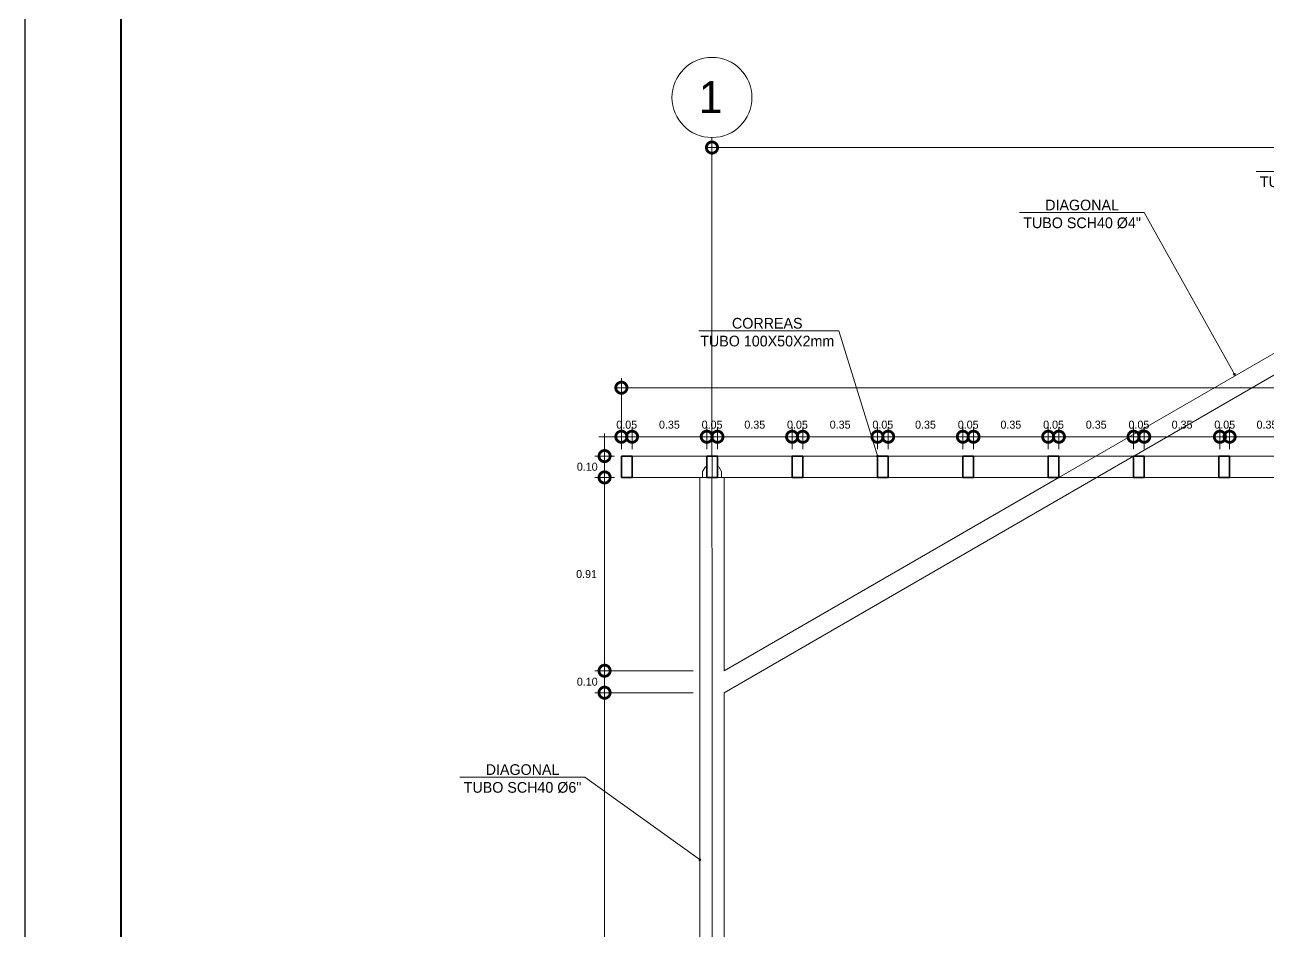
# Model space of a CAD drawing. Header units: metres. Extents: x -45.3 to -2.3, y -16.5 to 14.
# Drawn here: x -45.28 to -33.63, y -7.98 to 0.51 of the extents above; entities that cross this region are included whole.
import ezdxf
from ezdxf import colors
from ezdxf.entities.mleader import LeaderData, LeaderLine
from ezdxf.math import Vec2, Vec3

# ---------------------------------------------------------------- set-up
doc = ezdxf.new("R2010")
doc.units = ezdxf.units.M
doc.header["$MEASUREMENT"] = 0
doc.set_wipeout_variables(frame=1)
doc.linetypes.add('Wipeout_Contour', pattern=[1, 0, -1])
for name, color, linetype, lineweight in [('cotas', 7, 'Continuous', 5), ('EST _ Losas_Pluma_Nº__10', 132, 'Continuous', 15), ('EST _ Losas_Pluma_Nº__7', 7, 'Continuous', 35), ('INT _ Mobiliario_Pluma_Nº__90', 70, 'Continuous', 0)]:
    doc.layers.add(name, color=color, linetype=linetype, lineweight=lineweight)
doc.layers.add('EST _ Losas', color=7, linetype='Continuous')
doc.layers.add('Plancha', color=6, linetype='Continuous')
doc.layers.add('INT _ Mobiliario_Pluma_Nº__28', color=7, linetype='Continuous', lineweight=0, true_color=0x747474)
doc.styles.add('01COTAS', font='GOTHIC.TTF')
doc.styles.add('100', font='arial.ttf', dxfattribs={"height": 0.18})
doc.dimstyles.new('Copy of detalles menores', dxfattribs={"dimscale": 1.5, "dimtxt": 0.025, "dimasz": 0.07, "dimexe": 0.03, "dimexo": 0.0215, "dimgap": 0.025, "dimtad": 2, "dimtih": 1, "dimtoh": 1, "dimzin": 1, "dimdsep": 46, "dimtxsty": 'Standard', "dimblk": 'DOTSMALL', "dimcen": 0, "dimdle": 0.0175, "dimclrd": 10, "dimclre": 10, "dimclrt": 3, "dimazin": 0, "dimtfac": 1, "dimtix": 1, "dimtmove": 0, "dimatfit": 2, "dimldrblk": 'OBLIQUE', "dimfxl": 1, "dimlwd": 5, "dimlwe": 5, "dimarcsym": 0})

# ---------------------------------------------------------------- blocks, each defined once
blk = doc.blocks.new('_DOTSMALL')
at = {"color": 0, "linetype": 'ByBlock', "const_width": 0.5}
blk.add_lwpolyline([(-0.0625, 0, 1), (0.0625, 0, 1)], format="xyb", close=True, dxfattribs=at)
blk = doc.blocks.new('*D141')
at = {"layer": 'cotas', "color": 10, "lineweight": 5, "transparency": 16777216}
for p, q in [((-37.6268, -8.7894), (-37.7318, -8.7894)), ((-37.6268, -8.8478), (-37.6268, -8.7444)), ((-37.6268, -8.7894), (-37.5768, -8.7894)), ((-37.5768, -8.8478), (-37.5768, -8.7444)), ((-37.5768, -8.7894), (-37.4718, -8.7894))]:
    blk.add_line(p, q, dxfattribs=at)
at = {"layer": 'Defpoints', "color": 0, "transparency": 16777216}
for p in [(-37.5768, -8.7894), (-37.6268, -8.88), (-37.5768, -8.88)]:
    blk.add_point(p, dxfattribs=at)
at = {"layer": 'cotas', "color": 10, "lineweight": 5, "transparency": 16777216, "xscale": 0.105, "yscale": 0.105, "zscale": 0.105}
blk.add_blockref('_DOTSMALL', (-37.6268, -8.7894), dxfattribs=at)
at = {"layer": 'cotas', "color": 10, "lineweight": 5, "transparency": 16777216, "xscale": 0.105, "yscale": 0.105, "zscale": 0.105, "rotation": 180}
blk.add_blockref('_DOTSMALL', (-37.5768, -8.7894), dxfattribs=at)
at = {"layer": 'cotas', "color": 3, "transparency": 16777216, "insert": (-37.6018, -8.7331), "char_height": 0.0375, "attachment_point": 5}
blk.add_mtext('0.05', dxfattribs=at)
blk = doc.blocks.new('_Oblique')
at = {"color": 0, "linetype": 'ByBlock', "lineweight": -2}
blk.add_line((-0.5, -0.5), (0.5, 0.5), dxfattribs=at)
blk = doc.blocks.new('*D142')
at = {"layer": 'cotas', "color": 10, "lineweight": 5, "transparency": 16777216}
for p, q in [((-37.6031, -8.7894), (-37.2006, -8.7894)), ((-37.5768, -8.8478), (-37.5768, -8.7444)), ((-37.2268, -8.8478), (-37.2268, -8.7444))]:
    blk.add_line(p, q, dxfattribs=at)
at = {"layer": 'Defpoints', "color": 0, "transparency": 16777216}
for p in [(-37.2268, -8.7894), (-37.5768, -8.88), (-37.2268, -8.88)]:
    blk.add_point(p, dxfattribs=at)
at = {"layer": 'cotas', "color": 10, "lineweight": 5, "transparency": 16777216, "xscale": 0.105, "yscale": 0.105, "zscale": 0.105, "rotation": 180}
blk.add_blockref('_DOTSMALL', (-37.5768, -8.7894), dxfattribs=at)
at = {"layer": 'cotas', "color": 10, "lineweight": 5, "transparency": 16777216, "xscale": 0.105, "yscale": 0.105, "zscale": 0.105}
blk.add_blockref('_DOTSMALL', (-37.2268, -8.7894), dxfattribs=at)
at = {"layer": 'cotas', "color": 3, "transparency": 16777216, "insert": (-37.4018, -8.7331), "char_height": 0.0375, "attachment_point": 5}
blk.add_mtext('0.35', dxfattribs=at)
blk = doc.blocks.new('*D143')
at = {"layer": 'cotas', "color": 10, "lineweight": 5, "transparency": 16777216}
for p, q in [((-37.2268, -8.7894), (-37.3318, -8.7894)), ((-37.2268, -8.8478), (-37.2268, -8.7444)), ((-37.2268, -8.7894), (-37.1768, -8.7894)), ((-37.1768, -8.8478), (-37.1768, -8.7444)), ((-37.1768, -8.7894), (-37.0718, -8.7894))]:
    blk.add_line(p, q, dxfattribs=at)
at = {"layer": 'Defpoints', "color": 0, "transparency": 16777216}
for p in [(-37.1768, -8.7894), (-37.2268, -8.88), (-37.1768, -8.88)]:
    blk.add_point(p, dxfattribs=at)
at = {"layer": 'cotas', "color": 10, "lineweight": 5, "transparency": 16777216, "xscale": 0.105, "yscale": 0.105, "zscale": 0.105}
blk.add_blockref('_DOTSMALL', (-37.2268, -8.7894), dxfattribs=at)
at = {"layer": 'cotas', "color": 10, "lineweight": 5, "transparency": 16777216, "xscale": 0.105, "yscale": 0.105, "zscale": 0.105, "rotation": 180}
blk.add_blockref('_DOTSMALL', (-37.1768, -8.7894), dxfattribs=at)
at = {"layer": 'cotas', "color": 3, "transparency": 16777216, "insert": (-37.2018, -8.7331), "char_height": 0.0375, "attachment_point": 5}
blk.add_mtext('0.05', dxfattribs=at)
blk = doc.blocks.new('*D144')
at = {"layer": 'cotas', "color": 10, "lineweight": 5, "transparency": 16777216}
for p, q in [((-37.2031, -8.7894), (-36.8006, -8.7894)), ((-37.1768, -8.8478), (-37.1768, -8.7444)), ((-36.8268, -8.8478), (-36.8268, -8.7444))]:
    blk.add_line(p, q, dxfattribs=at)
at = {"layer": 'Defpoints', "color": 0, "transparency": 16777216}
for p in [(-36.8268, -8.7894), (-37.1768, -8.88), (-36.8268, -8.88)]:
    blk.add_point(p, dxfattribs=at)
at = {"layer": 'cotas', "color": 10, "lineweight": 5, "transparency": 16777216, "xscale": 0.105, "yscale": 0.105, "zscale": 0.105, "rotation": 180}
blk.add_blockref('_DOTSMALL', (-37.1768, -8.7894), dxfattribs=at)
at = {"layer": 'cotas', "color": 10, "lineweight": 5, "transparency": 16777216, "xscale": 0.105, "yscale": 0.105, "zscale": 0.105}
blk.add_blockref('_DOTSMALL', (-36.8268, -8.7894), dxfattribs=at)
at = {"layer": 'cotas', "color": 3, "transparency": 16777216, "insert": (-37.0018, -8.7331), "char_height": 0.0375, "attachment_point": 5}
blk.add_mtext('0.35', dxfattribs=at)
blk = doc.blocks.new('*D145')
at = {"layer": 'cotas', "color": 10, "lineweight": 5, "transparency": 16777216}
for p, q in [((-36.8268, -8.7894), (-36.9318, -8.7894)), ((-36.8268, -8.8478), (-36.8268, -8.7444)), ((-36.8268, -8.7894), (-36.7768, -8.7894)), ((-36.7768, -8.8478), (-36.7768, -8.7444)), ((-36.7768, -8.7894), (-36.6718, -8.7894))]:
    blk.add_line(p, q, dxfattribs=at)
at = {"layer": 'Defpoints', "color": 0, "transparency": 16777216}
for p in [(-36.7768, -8.7894), (-36.8268, -8.88), (-36.7768, -8.88)]:
    blk.add_point(p, dxfattribs=at)
at = {"layer": 'cotas', "color": 10, "lineweight": 5, "transparency": 16777216, "xscale": 0.105, "yscale": 0.105, "zscale": 0.105}
blk.add_blockref('_DOTSMALL', (-36.8268, -8.7894), dxfattribs=at)
at = {"layer": 'cotas', "color": 10, "lineweight": 5, "transparency": 16777216, "xscale": 0.105, "yscale": 0.105, "zscale": 0.105, "rotation": 180}
blk.add_blockref('_DOTSMALL', (-36.7768, -8.7894), dxfattribs=at)
at = {"layer": 'cotas', "color": 3, "transparency": 16777216, "insert": (-36.8018, -8.7331), "char_height": 0.0375, "attachment_point": 5}
blk.add_mtext('0.05', dxfattribs=at)
blk = doc.blocks.new('*D146')
at = {"layer": 'cotas', "color": 10, "lineweight": 5, "transparency": 16777216}
for p, q in [((-36.8031, -8.7894), (-36.4006, -8.7894)), ((-36.7768, -8.8478), (-36.7768, -8.7444)), ((-36.4268, -8.8478), (-36.4268, -8.7444))]:
    blk.add_line(p, q, dxfattribs=at)
at = {"layer": 'Defpoints', "color": 0, "transparency": 16777216}
for p in [(-36.4268, -8.7894), (-36.7768, -8.88), (-36.4268, -8.88)]:
    blk.add_point(p, dxfattribs=at)
at = {"layer": 'cotas', "color": 10, "lineweight": 5, "transparency": 16777216, "xscale": 0.105, "yscale": 0.105, "zscale": 0.105, "rotation": 180}
blk.add_blockref('_DOTSMALL', (-36.7768, -8.7894), dxfattribs=at)
at = {"layer": 'cotas', "color": 10, "lineweight": 5, "transparency": 16777216, "xscale": 0.105, "yscale": 0.105, "zscale": 0.105}
blk.add_blockref('_DOTSMALL', (-36.4268, -8.7894), dxfattribs=at)
at = {"layer": 'cotas', "color": 3, "transparency": 16777216, "insert": (-36.6018, -8.7331), "char_height": 0.0375, "attachment_point": 5}
blk.add_mtext('0.35', dxfattribs=at)
blk = doc.blocks.new('*D147')
at = {"layer": 'cotas', "color": 10, "lineweight": 5, "transparency": 16777216}
for p, q in [((-36.4268, -8.7894), (-36.5318, -8.7894)), ((-36.4268, -8.8478), (-36.4268, -8.7444)), ((-36.4268, -8.7894), (-36.3768, -8.7894)), ((-36.3768, -8.8478), (-36.3768, -8.7444)), ((-36.3768, -8.7894), (-36.2718, -8.7894))]:
    blk.add_line(p, q, dxfattribs=at)
at = {"layer": 'Defpoints', "color": 0, "transparency": 16777216}
for p in [(-36.3768, -8.7894), (-36.4268, -8.88), (-36.3768, -8.88)]:
    blk.add_point(p, dxfattribs=at)
at = {"layer": 'cotas', "color": 10, "lineweight": 5, "transparency": 16777216, "xscale": 0.105, "yscale": 0.105, "zscale": 0.105}
blk.add_blockref('_DOTSMALL', (-36.4268, -8.7894), dxfattribs=at)
at = {"layer": 'cotas', "color": 10, "lineweight": 5, "transparency": 16777216, "xscale": 0.105, "yscale": 0.105, "zscale": 0.105, "rotation": 180}
blk.add_blockref('_DOTSMALL', (-36.3768, -8.7894), dxfattribs=at)
at = {"layer": 'cotas', "color": 3, "transparency": 16777216, "insert": (-36.4018, -8.7331), "char_height": 0.0375, "attachment_point": 5}
blk.add_mtext('0.05', dxfattribs=at)
blk = doc.blocks.new('*D148')
at = {"layer": 'cotas', "color": 10, "lineweight": 5, "transparency": 16777216}
for p, q in [((-36.4031, -8.7894), (-36.0006, -8.7894)), ((-36.3768, -8.8478), (-36.3768, -8.7444)), ((-36.0268, -8.8478), (-36.0268, -8.7444))]:
    blk.add_line(p, q, dxfattribs=at)
at = {"layer": 'Defpoints', "color": 0, "transparency": 16777216}
for p in [(-36.0268, -8.7894), (-36.3768, -8.88), (-36.0268, -8.88)]:
    blk.add_point(p, dxfattribs=at)
at = {"layer": 'cotas', "color": 10, "lineweight": 5, "transparency": 16777216, "xscale": 0.105, "yscale": 0.105, "zscale": 0.105, "rotation": 180}
blk.add_blockref('_DOTSMALL', (-36.3768, -8.7894), dxfattribs=at)
at = {"layer": 'cotas', "color": 10, "lineweight": 5, "transparency": 16777216, "xscale": 0.105, "yscale": 0.105, "zscale": 0.105}
blk.add_blockref('_DOTSMALL', (-36.0268, -8.7894), dxfattribs=at)
at = {"layer": 'cotas', "color": 3, "transparency": 16777216, "insert": (-36.2018, -8.7331), "char_height": 0.0375, "attachment_point": 5}
blk.add_mtext('0.35', dxfattribs=at)
blk = doc.blocks.new('*D149')
at = {"layer": 'cotas', "color": 10, "lineweight": 5, "transparency": 16777216}
for p, q in [((-36.0268, -8.7894), (-36.1318, -8.7894)), ((-36.0268, -8.8478), (-36.0268, -8.7444)), ((-36.0268, -8.7894), (-35.9768, -8.7894)), ((-35.9768, -8.8478), (-35.9768, -8.7444)), ((-35.9768, -8.7894), (-35.8718, -8.7894))]:
    blk.add_line(p, q, dxfattribs=at)
at = {"layer": 'Defpoints', "color": 0, "transparency": 16777216}
for p in [(-35.9768, -8.7894), (-36.0268, -8.88), (-35.9768, -8.88)]:
    blk.add_point(p, dxfattribs=at)
at = {"layer": 'cotas', "color": 10, "lineweight": 5, "transparency": 16777216, "xscale": 0.105, "yscale": 0.105, "zscale": 0.105}
blk.add_blockref('_DOTSMALL', (-36.0268, -8.7894), dxfattribs=at)
at = {"layer": 'cotas', "color": 10, "lineweight": 5, "transparency": 16777216, "xscale": 0.105, "yscale": 0.105, "zscale": 0.105, "rotation": 180}
blk.add_blockref('_DOTSMALL', (-35.9768, -8.7894), dxfattribs=at)
at = {"layer": 'cotas', "color": 3, "transparency": 16777216, "insert": (-36.0018, -8.7331), "char_height": 0.0375, "attachment_point": 5}
blk.add_mtext('0.05', dxfattribs=at)
blk = doc.blocks.new('*D150')
at = {"layer": 'cotas', "color": 10, "lineweight": 5, "transparency": 16777216}
for p, q in [((-36.0031, -8.7894), (-35.6006, -8.7894)), ((-35.9768, -8.8478), (-35.9768, -8.7444)), ((-35.6268, -8.8478), (-35.6268, -8.7444))]:
    blk.add_line(p, q, dxfattribs=at)
at = {"layer": 'Defpoints', "color": 0, "transparency": 16777216}
for p in [(-35.6268, -8.7894), (-35.9768, -8.88), (-35.6268, -8.88)]:
    blk.add_point(p, dxfattribs=at)
at = {"layer": 'cotas', "color": 10, "lineweight": 5, "transparency": 16777216, "xscale": 0.105, "yscale": 0.105, "zscale": 0.105, "rotation": 180}
blk.add_blockref('_DOTSMALL', (-35.9768, -8.7894), dxfattribs=at)
at = {"layer": 'cotas', "color": 10, "lineweight": 5, "transparency": 16777216, "xscale": 0.105, "yscale": 0.105, "zscale": 0.105}
blk.add_blockref('_DOTSMALL', (-35.6268, -8.7894), dxfattribs=at)
at = {"layer": 'cotas', "color": 3, "transparency": 16777216, "insert": (-35.8018, -8.7331), "char_height": 0.0375, "attachment_point": 5}
blk.add_mtext('0.35', dxfattribs=at)
blk = doc.blocks.new('*D151')
at = {"layer": 'cotas', "color": 10, "lineweight": 5, "transparency": 16777216}
for p, q in [((-35.6268, -8.7894), (-35.7318, -8.7894)), ((-35.6268, -8.8478), (-35.6268, -8.7444)), ((-35.6268, -8.7894), (-35.5768, -8.7894)), ((-35.5768, -8.8478), (-35.5768, -8.7444)), ((-35.5768, -8.7894), (-35.4718, -8.7894))]:
    blk.add_line(p, q, dxfattribs=at)
at = {"layer": 'Defpoints', "color": 0, "transparency": 16777216}
for p in [(-35.5768, -8.7894), (-35.6268, -8.88), (-35.5768, -8.88)]:
    blk.add_point(p, dxfattribs=at)
at = {"layer": 'cotas', "color": 10, "lineweight": 5, "transparency": 16777216, "xscale": 0.105, "yscale": 0.105, "zscale": 0.105}
blk.add_blockref('_DOTSMALL', (-35.6268, -8.7894), dxfattribs=at)
at = {"layer": 'cotas', "color": 10, "lineweight": 5, "transparency": 16777216, "xscale": 0.105, "yscale": 0.105, "zscale": 0.105, "rotation": 180}
blk.add_blockref('_DOTSMALL', (-35.5768, -8.7894), dxfattribs=at)
at = {"layer": 'cotas', "color": 3, "transparency": 16777216, "insert": (-35.6018, -8.7331), "char_height": 0.0375, "attachment_point": 5}
blk.add_mtext('0.05', dxfattribs=at)
blk = doc.blocks.new('*D152')
at = {"layer": 'cotas', "color": 10, "lineweight": 5, "transparency": 16777216}
for p, q in [((-35.6031, -8.7894), (-35.2006, -8.7894)), ((-35.5768, -8.8478), (-35.5768, -8.7444)), ((-35.2268, -8.8478), (-35.2268, -8.7444))]:
    blk.add_line(p, q, dxfattribs=at)
at = {"layer": 'Defpoints', "color": 0, "transparency": 16777216}
for p in [(-35.2268, -8.7894), (-35.5768, -8.88), (-35.2268, -8.88)]:
    blk.add_point(p, dxfattribs=at)
at = {"layer": 'cotas', "color": 10, "lineweight": 5, "transparency": 16777216, "xscale": 0.105, "yscale": 0.105, "zscale": 0.105, "rotation": 180}
blk.add_blockref('_DOTSMALL', (-35.5768, -8.7894), dxfattribs=at)
at = {"layer": 'cotas', "color": 10, "lineweight": 5, "transparency": 16777216, "xscale": 0.105, "yscale": 0.105, "zscale": 0.105}
blk.add_blockref('_DOTSMALL', (-35.2268, -8.7894), dxfattribs=at)
at = {"layer": 'cotas', "color": 3, "transparency": 16777216, "insert": (-35.4018, -8.7331), "char_height": 0.0375, "attachment_point": 5}
blk.add_mtext('0.35', dxfattribs=at)
blk = doc.blocks.new('*D153')
at = {"layer": 'cotas', "color": 10, "lineweight": 5, "transparency": 16777216}
for p, q in [((-35.2268, -8.7894), (-35.3318, -8.7894)), ((-35.2268, -8.8478), (-35.2268, -8.7444)), ((-35.2268, -8.7894), (-35.1768, -8.7894)), ((-35.1768, -8.8478), (-35.1768, -8.7444)), ((-35.1768, -8.7894), (-35.0718, -8.7894))]:
    blk.add_line(p, q, dxfattribs=at)
at = {"layer": 'Defpoints', "color": 0, "transparency": 16777216}
for p in [(-35.1768, -8.7894), (-35.2268, -8.88), (-35.1768, -8.88)]:
    blk.add_point(p, dxfattribs=at)
at = {"layer": 'cotas', "color": 10, "lineweight": 5, "transparency": 16777216, "xscale": 0.105, "yscale": 0.105, "zscale": 0.105}
blk.add_blockref('_DOTSMALL', (-35.2268, -8.7894), dxfattribs=at)
at = {"layer": 'cotas', "color": 10, "lineweight": 5, "transparency": 16777216, "xscale": 0.105, "yscale": 0.105, "zscale": 0.105, "rotation": 180}
blk.add_blockref('_DOTSMALL', (-35.1768, -8.7894), dxfattribs=at)
at = {"layer": 'cotas', "color": 3, "transparency": 16777216, "insert": (-35.2018, -8.7331), "char_height": 0.0375, "attachment_point": 5}
blk.add_mtext('0.05', dxfattribs=at)
blk = doc.blocks.new('*D154')
at = {"layer": 'cotas', "color": 10, "lineweight": 5, "transparency": 16777216}
for p, q in [((-35.2031, -8.7894), (-34.796, -8.7894)), ((-35.1768, -8.8478), (-35.1768, -8.7444)), ((-34.8223, -8.8478), (-34.8223, -8.7444))]:
    blk.add_line(p, q, dxfattribs=at)
at = {"layer": 'Defpoints', "color": 0, "transparency": 16777216}
for p in [(-34.8223, -8.7894), (-35.1768, -8.88), (-34.8223, -8.88)]:
    blk.add_point(p, dxfattribs=at)
at = {"layer": 'cotas', "color": 10, "lineweight": 5, "transparency": 16777216, "xscale": 0.105, "yscale": 0.105, "zscale": 0.105, "rotation": 180}
blk.add_blockref('_DOTSMALL', (-35.1768, -8.7894), dxfattribs=at)
at = {"layer": 'cotas', "color": 10, "lineweight": 5, "transparency": 16777216, "xscale": 0.105, "yscale": 0.105, "zscale": 0.105}
blk.add_blockref('_DOTSMALL', (-34.8223, -8.7894), dxfattribs=at)
at = {"layer": 'cotas', "color": 3, "transparency": 16777216, "insert": (-34.9996, -8.7331), "char_height": 0.0375, "attachment_point": 5}
blk.add_mtext('0.35', dxfattribs=at)
blk = doc.blocks.new('*D155')
at = {"layer": 'cotas', "color": 10, "lineweight": 5, "transparency": 16777216}
for p, q in [((-34.8223, -8.7894), (-34.9273, -8.7894)), ((-34.8223, -8.8478), (-34.8223, -8.7444)), ((-34.8223, -8.7894), (-34.7768, -8.7894)), ((-34.7768, -8.8478), (-34.7768, -8.7444)), ((-34.7768, -8.7894), (-34.6718, -8.7894))]:
    blk.add_line(p, q, dxfattribs=at)
at = {"layer": 'Defpoints', "color": 0, "transparency": 16777216}
for p in [(-34.7768, -8.7894), (-34.8223, -8.88), (-34.7768, -8.88)]:
    blk.add_point(p, dxfattribs=at)
at = {"layer": 'cotas', "color": 10, "lineweight": 5, "transparency": 16777216, "xscale": 0.105, "yscale": 0.105, "zscale": 0.105}
blk.add_blockref('_DOTSMALL', (-34.8223, -8.7894), dxfattribs=at)
at = {"layer": 'cotas', "color": 10, "lineweight": 5, "transparency": 16777216, "xscale": 0.105, "yscale": 0.105, "zscale": 0.105, "rotation": 180}
blk.add_blockref('_DOTSMALL', (-34.7768, -8.7894), dxfattribs=at)
at = {"layer": 'cotas', "color": 3, "transparency": 16777216, "insert": (-34.7996, -8.7331), "char_height": 0.0375, "attachment_point": 5}
blk.add_mtext('0.05', dxfattribs=at)
blk = doc.blocks.new('*D156')
at = {"layer": 'cotas', "color": 10, "lineweight": 5, "transparency": 16777216}
for p, q in [((-34.8031, -8.7894), (-34.4006, -8.7894)), ((-34.7768, -8.8478), (-34.7768, -8.7444)), ((-34.4268, -8.8478), (-34.4268, -8.7444))]:
    blk.add_line(p, q, dxfattribs=at)
at = {"layer": 'Defpoints', "color": 0, "transparency": 16777216}
for p in [(-34.4268, -8.7894), (-34.7768, -8.88), (-34.4268, -8.88)]:
    blk.add_point(p, dxfattribs=at)
at = {"layer": 'cotas', "color": 10, "lineweight": 5, "transparency": 16777216, "xscale": 0.105, "yscale": 0.105, "zscale": 0.105, "rotation": 180}
blk.add_blockref('_DOTSMALL', (-34.7768, -8.7894), dxfattribs=at)
at = {"layer": 'cotas', "color": 10, "lineweight": 5, "transparency": 16777216, "xscale": 0.105, "yscale": 0.105, "zscale": 0.105}
blk.add_blockref('_DOTSMALL', (-34.4268, -8.7894), dxfattribs=at)
at = {"layer": 'cotas', "color": 3, "transparency": 16777216, "insert": (-34.6018, -8.7331), "char_height": 0.0375, "attachment_point": 5}
blk.add_mtext('0.35', dxfattribs=at)
blk = doc.blocks.new('*D182')
at = {"layer": 'cotas', "color": 10, "lineweight": 5, "transparency": 16777216}
for p, q in [((-37.6531, -8.56), (-29.5506, -8.56)), ((-37.6268, -8.8478), (-37.6268, -8.515)), ((-29.5768, -8.8478), (-29.5768, -8.515))]:
    blk.add_line(p, q, dxfattribs=at)
at = {"layer": 'Defpoints', "color": 0, "transparency": 16777216}
for p in [(-29.5768, -8.56), (-37.6268, -8.88), (-29.5768, -8.88)]:
    blk.add_point(p, dxfattribs=at)
at = {"layer": 'cotas', "color": 10, "lineweight": 5, "transparency": 16777216, "xscale": 0.105, "yscale": 0.105, "zscale": 0.105, "rotation": 180}
blk.add_blockref('_DOTSMALL', (-37.6268, -8.56), dxfattribs=at)
at = {"layer": 'cotas', "color": 10, "lineweight": 5, "transparency": 16777216, "xscale": 0.105, "yscale": 0.105, "zscale": 0.105}
blk.add_blockref('_DOTSMALL', (-29.5768, -8.56), dxfattribs=at)
at = {"layer": 'cotas', "color": 3, "transparency": 16777216, "insert": (-33.6018, -8.5037), "char_height": 0.0375, "attachment_point": 5}
blk.add_mtext('8.05', dxfattribs=at)
blk = doc.blocks.new('*D184')
at = {"layer": 'cotas', "color": 10, "lineweight": 5, "transparency": 16777216}
for p, q in [((-37.7056, -12.5863), (-37.7056, -9.9616)), ((-37.2912, -9.9879), (-37.7506, -9.9879)), ((-37.3591, -12.5601), (-37.7506, -12.5601))]:
    blk.add_line(p, q, dxfattribs=at)
at = {"layer": 'Defpoints', "color": 0, "transparency": 16777216}
for p in [(-37.7056, -9.9879), (-37.259, -9.9879), (-37.3268, -12.5601)]:
    blk.add_point(p, dxfattribs=at)
at = {"layer": 'cotas', "color": 10, "lineweight": 5, "transparency": 16777216, "xscale": 0.105, "yscale": 0.105, "zscale": 0.105}
for p, rotation in [((-37.7056, -9.9879), 90), ((-37.7056, -12.5601), 270)]:
    blk.add_blockref('_DOTSMALL', p, dxfattribs=dict(at, rotation=rotation))
at = {"layer": 'cotas', "color": 3, "transparency": 16777216, "insert": (-37.7993, -11.274), "char_height": 0.0375, "attachment_point": 5}
blk.add_mtext('2.57', dxfattribs=at)
blk = doc.blocks.new('*D185')
at = {"layer": 'cotas', "color": 10, "lineweight": 5, "transparency": 16777216}
for p, q in [((-37.7056, -9.8852), (-37.7056, -9.7802)), ((-37.2912, -9.8852), (-37.7506, -9.8852)), ((-37.7056, -9.9879), (-37.7056, -9.8852)), ((-37.2912, -9.9879), (-37.7506, -9.9879)), ((-37.7056, -9.9879), (-37.7056, -10.0929))]:
    blk.add_line(p, q, dxfattribs=at)
at = {"layer": 'Defpoints', "color": 0, "transparency": 16777216}
for p in [(-37.7056, -9.8852), (-37.259, -9.8852), (-37.259, -9.9879)]:
    blk.add_point(p, dxfattribs=at)
at = {"layer": 'cotas', "color": 10, "lineweight": 5, "transparency": 16777216, "xscale": 0.105, "yscale": 0.105, "zscale": 0.105}
for p, rotation in [((-37.7056, -9.8852), 270), ((-37.7056, -9.9879), 90)]:
    blk.add_blockref('_DOTSMALL', p, dxfattribs=dict(at, rotation=rotation))
at = {"layer": 'cotas', "color": 3, "transparency": 16777216, "insert": (-37.7868, -9.9366), "char_height": 0.0375, "attachment_point": 5}
blk.add_mtext('0.10', dxfattribs=at)
blk = doc.blocks.new('*D186')
at = {"layer": 'cotas', "color": 10, "lineweight": 5, "transparency": 16777216}
for p, q in [((-37.7056, -9.9115), (-37.7056, -8.9538)), ((-37.6591, -8.98), (-37.7506, -8.98)), ((-37.2912, -9.8852), (-37.7506, -9.8852))]:
    blk.add_line(p, q, dxfattribs=at)
at = {"layer": 'Defpoints', "color": 0, "transparency": 16777216}
for p in [(-37.7056, -8.98), (-37.6268, -8.98), (-37.259, -9.8852)]:
    blk.add_point(p, dxfattribs=at)
at = {"layer": 'cotas', "color": 10, "lineweight": 5, "transparency": 16777216, "xscale": 0.105, "yscale": 0.105, "zscale": 0.105}
for p, rotation in [((-37.7056, -8.98), 90), ((-37.7056, -9.8852), 270)]:
    blk.add_blockref('_DOTSMALL', p, dxfattribs=dict(at, rotation=rotation))
at = {"layer": 'cotas', "color": 3, "transparency": 16777216, "insert": (-37.79, -9.4326), "char_height": 0.0375, "attachment_point": 5}
blk.add_mtext('0.91', dxfattribs=at)
blk = doc.blocks.new('*D187')
at = {"layer": 'cotas', "color": 10, "lineweight": 5, "transparency": 16777216}
for p, q in [((-37.7056, -8.88), (-37.7056, -8.775)), ((-37.6591, -8.88), (-37.7506, -8.88)), ((-37.7056, -8.98), (-37.7056, -8.88)), ((-37.6591, -8.98), (-37.7506, -8.98)), ((-37.7056, -8.98), (-37.7056, -9.085))]:
    blk.add_line(p, q, dxfattribs=at)
at = {"layer": 'Defpoints', "color": 0, "transparency": 16777216}
for p in [(-37.7056, -8.88), (-37.6268, -8.88), (-37.6268, -8.98)]:
    blk.add_point(p, dxfattribs=at)
at = {"layer": 'cotas', "color": 10, "lineweight": 5, "transparency": 16777216, "xscale": 0.105, "yscale": 0.105, "zscale": 0.105}
for p, rotation in [((-37.7056, -8.88), 270), ((-37.7056, -8.98), 90)]:
    blk.add_blockref('_DOTSMALL', p, dxfattribs=dict(at, rotation=rotation))
at = {"layer": 'cotas', "color": 3, "transparency": 16777216, "insert": (-37.7868, -8.93), "char_height": 0.0375, "attachment_point": 5}
blk.add_mtext('0.10', dxfattribs=at)
blk = doc.blocks.new('_DOT')
at = {"color": 0, "linetype": 'ByBlock', "lineweight": -2}
blk.add_line((-0.5, 0), (-1, 0), dxfattribs=at)
at = {"color": 0, "linetype": 'ByBlock', "const_width": 0.5}
blk.add_lwpolyline([(-0.25, 0, 1), (0.25, 0, 1)], format="xyb", close=True, dxfattribs=at)
blk = doc.blocks.new('*D193')
at = {"layer": 'cotas', "color": 10, "lineweight": 5, "transparency": 16777216}
for p, q in [((-37.2023, -7.6443), (-37.2023, -7.3905)), ((-30.0023, -7.6438), (-30.0023, -7.3899)), ((-37.2285, -7.4355), (-29.976, -7.4349))]:
    blk.add_line(p, q, dxfattribs=at)
at = {"layer": 'Defpoints', "color": 0, "transparency": 16777216}
for p in [(-30.0023, -7.4349), (-37.2023, -7.6765), (-30.0023, -7.676)]:
    blk.add_point(p, dxfattribs=at)
at = {"layer": 'cotas', "color": 10, "lineweight": 5, "transparency": 16777216, "xscale": 0.105, "yscale": 0.105, "zscale": 0.105}
for p, rotation in [((-37.2023, -7.4355), 180.0041175390452), ((-30.0023, -7.4349), 0.004117539045159716)]:
    blk.add_blockref('_DOTSMALL', p, dxfattribs=dict(at, rotation=rotation))
at = {"layer": 'cotas', "color": 3, "transparency": 16777216, "insert": (-33.6023, -7.3789), "char_height": 0.0375, "attachment_point": 5}
blk.add_mtext('7.20', dxfattribs=at)
blk = doc.blocks.new('A$C82044ca7')
at = {"layer": 'INT _ Mobiliario_Pluma_Nº__28', "color": 8, "linetype": 'Continuous', "lineweight": 0, "true_color": 0x747474}
for p, q in [((1.2527, 1.2929), (1.2527, 4.873)), ((1.367, 3.9678), (1.367, 4.873)), ((1.367, 1.2929), (1.367, 3.8652))]:
    blk.add_line(p, q, dxfattribs=at)
at = {"layer": 'Plancha', "color": 6, "lineweight": 0}
blk.add_circle((1.3094, 6.652), 0.1875, dxfattribs=at)
at = {"color": 244, "insert": (1.2473, 6.5787), "char_height": 0.15, "attachment_point": 7, "style": '100'}
blk.add_mtext('\\A1;{\\fCentury Gothic|b0|i0|c0|p34;1\\fArial|b0|i0|c238|p34; }', dxfattribs=at)
at = {"layer": 'cotas'}
dim = blk.add_aligned_dim(p1=(1.3094, 6.1765), p2=(8.5094, 6.177), distance=0.2411, dimstyle='Copy of detalles menores', dxfattribs=at)
dim.commit()
dim.dimension.update_dxf_attribs({"geometry": '*D193', "text_midpoint": (4.9094, 6.4741), "insert": (38.5117, 13.853)})
for base, p1, p2, picture, middle in [((0.8061, 3.9678), (1.2527, 3.8652), (1.2527, 3.9678), '*D185', (0.7249, 3.9165)), ((0.8061, 3.8652), (1.1849, 1.2929), (1.2527, 3.8652), '*D184', (0.7124, 2.5791))]:
    dim = blk.add_linear_dim(base=base, p1=p1, p2=p2, angle=90, dimstyle='Copy of detalles menores', dxfattribs=at)
    dim.commit()
    dim.dimension.update_dxf_attribs({"geometry": picture, "text_midpoint": middle, "insert": (38.5117, 13.853)})
at = {"ltscale": 650}
ml = blk.add_multileader_mtext('Standard', dxfattribs=at)
ml.set_content('DIAGONAL\\PTUBO SCH40 %%C4" ', color=256, style='01COTAS')
ml.set_leader_properties(color=1, lineweight=9)
ml.set_arrow_properties(name='DOT')
ml.build(insert=Vec2(0, 0))
ml.multileader.update_dxf_attribs({"text_left_attachment_type": 6, "text_right_attachment_type": 6, "dogleg_length": 0.0685, "arrow_head_size": 0.0125})
ctx = ml.context
ctx.base_point, ctx.char_height, ctx.arrow_head_size, ctx.landing_gap_size, ctx.plane_origin = Vec3(3.8778, 6.3059), 0.05, 0.0125, 0.00025, Vec3(3.8063, 6.839)
ctx.left_attachment, ctx.right_attachment, ctx.text_align_type = 6, 6, 1
notes = []
notes.append((ctx, [(1, (1, 1, 0), (4.4435, 6.3059), (-1, 0), 0.0171, [(1, [(4.8658, 5.5488)], 0, [])])]))
ctx.mtext.insert, ctx.mtext.width, ctx.mtext.alignment, ctx.mtext.flow_direction = Vec3(4.1521, 6.3659), 0.806958, 2, 5
ml = blk.add_multileader_mtext('Standard', dxfattribs=at)
ml.set_content('DIAGONAL\\PTUBO SCH40 %%C4" ', color=256, style='01COTAS')
ml.set_leader_properties(color=1, lineweight=9)
ml.set_arrow_properties(name='DOT')
ml.build(insert=Vec2(0, 0))
ml.multileader.update_dxf_attribs({"text_left_attachment_type": 6, "text_right_attachment_type": 6, "dogleg_length": 0.0685, "arrow_head_size": 0.0125})
ctx = ml.context
ctx.base_point, ctx.char_height, ctx.arrow_head_size, ctx.landing_gap_size, ctx.plane_origin = Vec3(2.7694, 6.1135), 0.05, 0.0125, 0.00025, Vec3(2.6979, 6.6466)
ctx.left_attachment, ctx.right_attachment, ctx.text_align_type = 6, 6, 1
notes.append((ctx, [(1, (1, 1, 0), (3.335, 6.1135), (-1, 0), 0.0171, [(1, [(3.7573, 5.3564)], 0, [])])]))
ctx.mtext.insert, ctx.mtext.width, ctx.mtext.alignment, ctx.mtext.flow_direction = Vec3(3.0436, 6.1735), 0.806958, 2, 5
ml = blk.add_multileader_mtext('Standard', dxfattribs=at)
ml.set_content('DIAGONAL\\PTUBO SCH40 %%C6" ', color=256, style='01COTAS')
ml.set_leader_properties(color=1, lineweight=9)
ml.set_arrow_properties(name='DOT')
ml.build(insert=Vec2(0, 0))
ml.multileader.update_dxf_attribs({"text_left_attachment_type": 6, "text_right_attachment_type": 6, "dogleg_length": 0.0685, "arrow_head_size": 0.0125})
ctx = ml.context
ctx.base_point, ctx.char_height, ctx.arrow_head_size, ctx.landing_gap_size, ctx.plane_origin = Vec3(0.1476, 3.4701), 0.05, 0.0125, 0.00025, Vec3(0.0761, 4.0032)
ctx.left_attachment, ctx.right_attachment, ctx.text_align_type = 6, 6, 1
notes.append((ctx, [(1, (1, 1, 0), (0.7132, 3.4701), (-1, 0), 0.0171, [(1, [(1.2527, 3.083)], 0, [])])]))
ctx.mtext.insert, ctx.mtext.width, ctx.mtext.alignment, ctx.mtext.flow_direction = Vec3(0.4218, 3.5301), 0.806958, 2, 5
for ctx, leaders in notes:
    for number, flags, end, landing, length, lines in leaders:
        leader = LeaderData()
        leader.index, (leader.has_last_leader_line, leader.has_dogleg_vector, leader.attachment_direction) = number, flags
        leader.last_leader_point, leader.dogleg_vector, leader.dogleg_length = Vec3(end), Vec3(landing), length
        for number, points, colour, breaks in lines:
            line = LeaderLine()
            line.index, line.vertices, line.color, line.breaks = number, Vec3.list(points), colors.encode_raw_color(colour), breaks
            leader.lines.append(line)
        ctx.leaders.append(leader)
at = {"color": 254, "linetype": 'Wipeout_Contour', "lineweight": 0, "ltscale": 138.681759}
blk.add_wipeout([(0.8849, 4.873), (0.9349, 4.873), (0.9349, 4.973), (0.8849, 4.973)], dxfattribs=at).dxf.layer = 'EST _ Losas'
at = {"color": 254, "linetype": 'Wipeout_Contour', "lineweight": 0, "ltscale": 137.11081}
blk.add_wipeout([(1.3349, 4.873), (1.3349, 4.973), (1.2849, 4.973), (1.2849, 4.873)], dxfattribs=at).dxf.layer = 'EST _ Losas'
at = {"color": 254, "linetype": 'Wipeout_Contour', "lineweight": 0, "ltscale": 135.54054}
blk.add_wipeout([(1.7349, 4.873), (1.7349, 4.973), (1.6849, 4.973), (1.6849, 4.873)], dxfattribs=at).dxf.layer = 'EST _ Losas'
at = {"color": 254, "linetype": 'Wipeout_Contour', "lineweight": 0, "ltscale": 133.970973}
blk.add_wipeout([(2.1349, 4.873), (2.1349, 4.973), (2.0849, 4.973), (2.0849, 4.873)], dxfattribs=at).dxf.layer = 'EST _ Losas'
at = {"color": 254, "linetype": 'Wipeout_Contour', "lineweight": 0, "ltscale": 132.402135}
blk.add_wipeout([(2.5349, 4.873), (2.5349, 4.973), (2.4849, 4.973), (2.4849, 4.873)], dxfattribs=at).dxf.layer = 'EST _ Losas'
at = {"color": 254, "linetype": 'Wipeout_Contour', "lineweight": 0, "ltscale": 130.834051}
blk.add_wipeout([(2.9349, 4.873), (2.9349, 4.973), (2.8849, 4.973), (2.8849, 4.873)], dxfattribs=at).dxf.layer = 'EST _ Losas'
at = {"color": 254, "linetype": 'Wipeout_Contour', "lineweight": 0, "ltscale": 129.266749}
blk.add_wipeout([(3.3349, 4.873), (3.3349, 4.973), (3.2849, 4.973), (3.2849, 4.873)], dxfattribs=at).dxf.layer = 'EST _ Losas'
at = {"color": 254, "linetype": 'Wipeout_Contour', "lineweight": 0, "ltscale": 127.700258}
blk.add_wipeout([(3.7349, 4.873), (3.7349, 4.973), (3.6849, 4.973), (3.6849, 4.873)], dxfattribs=at).dxf.layer = 'EST _ Losas'
at = {"layer": 'cotas'}
blk.add_line((1.3099, 0), (1.3094, 6.4645), dxfattribs=at)
at = {"layer": 'EST _ Losas_Pluma_Nº__10', "linetype": 'Continuous', "lineweight": 15}
for p, q in [((0.9349, 4.973), (1.2849, 4.973)), ((1.3349, 4.973), (1.6849, 4.973)), ((1.7349, 4.973), (2.0849, 4.973)), ((2.1349, 4.973), (2.4849, 4.973)), ((2.5349, 4.973), (2.8849, 4.973)), ((2.9349, 4.973), (3.1156, 4.973)), ((3.1081, 4.973), (3.2849, 4.973)), ((3.3349, 4.973), (3.6849, 4.973)), ((3.7349, 4.973), (4.0849, 4.973)), ((0.9349, 4.873), (1.2527, 4.873)), ((1.367, 4.873), (1.6849, 4.873)), ((1.7349, 4.873), (2.0849, 4.873)), ((2.1349, 4.873), (2.4849, 4.873)), ((2.5349, 4.873), (2.8849, 4.873)), ((2.9349, 4.873), (2.9423, 4.873)), ((2.9349, 4.873), (3.2849, 4.873)), ((3.3349, 4.873), (3.6849, 4.873)), ((3.7349, 4.873), (4.0849, 4.873))]:
    blk.add_line(p, q, dxfattribs=at)
at = {"layer": 'EST _ Losas_Pluma_Nº__7', "color": 7, "linetype": 'Continuous', "lineweight": 35}
for p, q in [((0.8849, 4.973), (0.8849, 4.873)), ((0.9349, 4.973), (0.8849, 4.973)), ((0.9349, 4.973), (0.9349, 4.873)), ((1.2849, 4.973), (1.2849, 4.873)), ((1.3349, 4.973), (1.2849, 4.973)), ((1.3349, 4.973), (1.3349, 4.873)), ((1.6849, 4.973), (1.6849, 4.873)), ((1.7349, 4.973), (1.6849, 4.973)), ((1.7349, 4.973), (1.7349, 4.873)), ((2.0849, 4.973), (2.0849, 4.873)), ((2.1349, 4.973), (2.0849, 4.973)), ((2.1349, 4.973), (2.1349, 4.873)), ((2.4849, 4.973), (2.4849, 4.873)), ((2.5349, 4.973), (2.4849, 4.973)), ((2.5349, 4.973), (2.5349, 4.873)), ((2.8849, 4.973), (2.8849, 4.873)), ((2.9349, 4.973), (2.8849, 4.973)), ((2.9349, 4.973), (2.9349, 4.873)), ((3.2849, 4.973), (3.2849, 4.873)), ((3.3349, 4.973), (3.2849, 4.973)), ((3.3349, 4.973), (3.3349, 4.873)), ((3.7349, 4.973), (3.6849, 4.973)), ((3.6849, 4.973), (3.6849, 4.873)), ((3.7349, 4.973), (3.7349, 4.873)), ((0.9349, 4.873), (0.8849, 4.873)), ((1.3349, 4.873), (1.2849, 4.873)), ((1.7349, 4.873), (1.6849, 4.873)), ((2.1349, 4.873), (2.0849, 4.873)), ((2.5349, 4.873), (2.4849, 4.873)), ((2.9349, 4.873), (2.8849, 4.873)), ((3.3349, 4.873), (3.2849, 4.873)), ((3.7349, 4.873), (3.6849, 4.873))]:
    blk.add_line(p, q, dxfattribs=at)
at = {"layer": 'INT _ Mobiliario_Pluma_Nº__28', "color": 8, "linetype": 'Continuous', "lineweight": 0, "true_color": 0x747474}
for p, q in [((1.2527, 4.873), (1.2562, 4.873)), ((1.2562, 4.873), (1.2661, 4.873)), ((1.2661, 4.873), (1.2813, 4.873)), ((1.2813, 4.873), (1.2849, 4.873)), ((1.3349, 4.873), (1.3384, 4.873)), ((1.3384, 4.873), (1.3536, 4.873)), ((1.3536, 4.873), (1.3636, 4.873)), ((1.3636, 4.873), (1.367, 4.873))]:
    blk.add_line(p, q, dxfattribs=at)
at = {"layer": 'INT _ Mobiliario_Pluma_Nº__90', "linetype": 'Continuous', "lineweight": 0}
for p, q in [((2.9349, 4.873), (4.9099, 6.0133)), ((3.2859, 4.973), (4.9099, 5.9106)), ((1.367, 3.8652), (3.2849, 4.9724)), ((1.2654, 4.9009), (1.2784, 4.9231)), ((1.2654, 4.873), (1.2654, 4.9009)), ((1.2784, 4.9231), (1.2849, 4.925)), ((1.3349, 4.925), (1.3413, 4.9231)), ((1.3413, 4.9231), (1.3543, 4.9009)), ((1.3543, 4.873), (1.3543, 4.9009)), ((1.367, 3.9678), (2.9349, 4.873))]:
    blk.add_line(p, q, dxfattribs=at)
at = {"layer": 'cotas'}
for base, p1, p2, picture, middle in [((8.9349, 5.2931), (0.8849, 4.973), (8.9349, 4.973), '*D182', (4.9099, 5.3493)), ((0.9349, 5.0637), (0.8849, 4.973), (0.9349, 4.973), '*D141', (0.9099, 5.1199)), ((1.2849, 5.0637), (0.9349, 4.973), (1.2849, 4.973), '*D142', (1.1099, 5.1199)), ((1.3349, 5.0637), (1.2849, 4.973), (1.3349, 4.973), '*D143', (1.3099, 5.1199)), ((1.6849, 5.0637), (1.3349, 4.973), (1.6849, 4.973), '*D144', (1.5099, 5.1199)), ((1.7349, 5.0637), (1.6849, 4.973), (1.7349, 4.973), '*D145', (1.7099, 5.1199)), ((2.0849, 5.0637), (1.7349, 4.973), (2.0849, 4.973), '*D146', (1.9099, 5.1199)), ((2.1349, 5.0637), (2.0849, 4.973), (2.1349, 4.973), '*D147', (2.1099, 5.1199)), ((2.4849, 5.0637), (2.1349, 4.973), (2.4849, 4.973), '*D148', (2.3099, 5.1199)), ((2.5349, 5.0637), (2.4849, 4.973), (2.5349, 4.973), '*D149', (2.5099, 5.1199)), ((2.8849, 5.0637), (2.5349, 4.973), (2.8849, 4.973), '*D150', (2.7099, 5.1199)), ((2.9349, 5.0637), (2.8849, 4.973), (2.9349, 4.973), '*D151', (2.9099, 5.1199)), ((3.2849, 5.0637), (2.9349, 4.973), (3.2849, 4.973), '*D152', (3.1099, 5.1199)), ((3.3349, 5.0637), (3.2849, 4.973), (3.3349, 4.973), '*D153', (3.3099, 5.1199)), ((3.6894, 5.0637), (3.3349, 4.973), (3.6894, 4.973), '*D154', (3.5121, 5.1199)), ((3.7349, 5.0637), (3.6894, 4.973), (3.7349, 4.973), '*D155', (3.7121, 5.1199)), ((4.0849, 5.0637), (3.7349, 4.973), (4.0849, 4.973), '*D156', (3.9099, 5.1199))]:
    dim = blk.add_linear_dim(base=base, p1=p1, p2=p2, dimstyle='Copy of detalles menores', dxfattribs=at)
    dim.commit()
    dim.dimension.update_dxf_attribs({"geometry": picture, "text_midpoint": middle, "insert": (38.5117, 13.853)})
for base, p1, p2, picture, middle in [((0.8061, 4.973), (0.8849, 4.873), (0.8849, 4.973), '*D187', (0.7249, 4.923)), ((0.8061, 4.873), (1.2527, 3.9678), (0.8849, 4.873), '*D186', (0.7217, 4.4204))]:
    dim = blk.add_linear_dim(base=base, p1=p1, p2=p2, angle=90, dimstyle='Copy of detalles menores', dxfattribs=at)
    dim.commit()
    dim.dimension.update_dxf_attribs({"geometry": picture, "text_midpoint": middle, "insert": (38.5117, 13.853)})
at = {"ltscale": 650}
ml = blk.add_multileader_mtext('Standard', dxfattribs=at)
ml.set_content('CORREAS\\PTUBO 100X50X2mm', color=256, style='01COTAS')
ml.set_leader_properties(color=1, lineweight=9)
ml.set_arrow_properties(name='DOT')
ml.build(insert=Vec2(0, 0))
ml.multileader.update_dxf_attribs({"text_left_attachment_type": 6, "text_right_attachment_type": 6, "dogleg_length": 0.0685, "arrow_head_size": 0.0125})
ctx = ml.context
ctx.base_point, ctx.char_height, ctx.arrow_head_size, ctx.landing_gap_size, ctx.plane_origin = Vec3(1.2502, 5.5599), 0.05, 0.0125, 0.00025, Vec3(1.4557, 6.3346)
ctx.left_attachment, ctx.right_attachment, ctx.text_align_type = 6, 6, 1
notes = []
notes.append((ctx, [(1, (1, 1, 0), (1.9038, 5.5599), (-1, 0), 0.0171, [(1, [(2.0849, 4.973)], 0, [])])]))
ctx.mtext.insert, ctx.mtext.width, ctx.mtext.alignment, ctx.mtext.flow_direction = Vec3(1.5684, 5.6199), 0.806958, 2, 5
for ctx, leaders in notes:
    for number, flags, end, landing, length, lines in leaders:
        leader = LeaderData()
        leader.index, (leader.has_last_leader_line, leader.has_dogleg_vector, leader.attachment_direction) = number, flags
        leader.last_leader_point, leader.dogleg_vector, leader.dogleg_length = Vec3(end), Vec3(landing), length
        for number, points, colour, breaks in lines:
            line = LeaderLine()
            line.index, line.vertices, line.color, line.breaks = number, Vec3.list(points), colors.encode_raw_color(colour), breaks
            leader.lines.append(line)
        ctx.leaders.append(leader)

msp = doc.modelspace()

# ---------------------------------------------------------------- linework, layer by layer
msp.add_lwpolyline([(-45.278, -16.462), (-2.278, -16.462), (-2.278, 14.038), (-45.278, 14.038)], close=True)
msp.add_lwpolyline([(-45.278, -16.462), (-2.278, -16.462), (-2.278, 14.038), (-45.278, 14.038)], close=True)
at = {"lineweight": 40}
msp.add_lwpolyline([(-44.378, -15.562), (-3.178, -15.562), (-3.178, 13.138), (-44.378, 13.138)], close=True, dxfattribs=at)

# ---------------------------------------------------------------- next in the draw order: block references
at = {"xscale": 2, "yscale": 2, "zscale": 2}
msp.add_blockref('A$C82044ca7', (-41.458, -13.473), dxfattribs=at)

doc.saveas('drawing.dxf')
